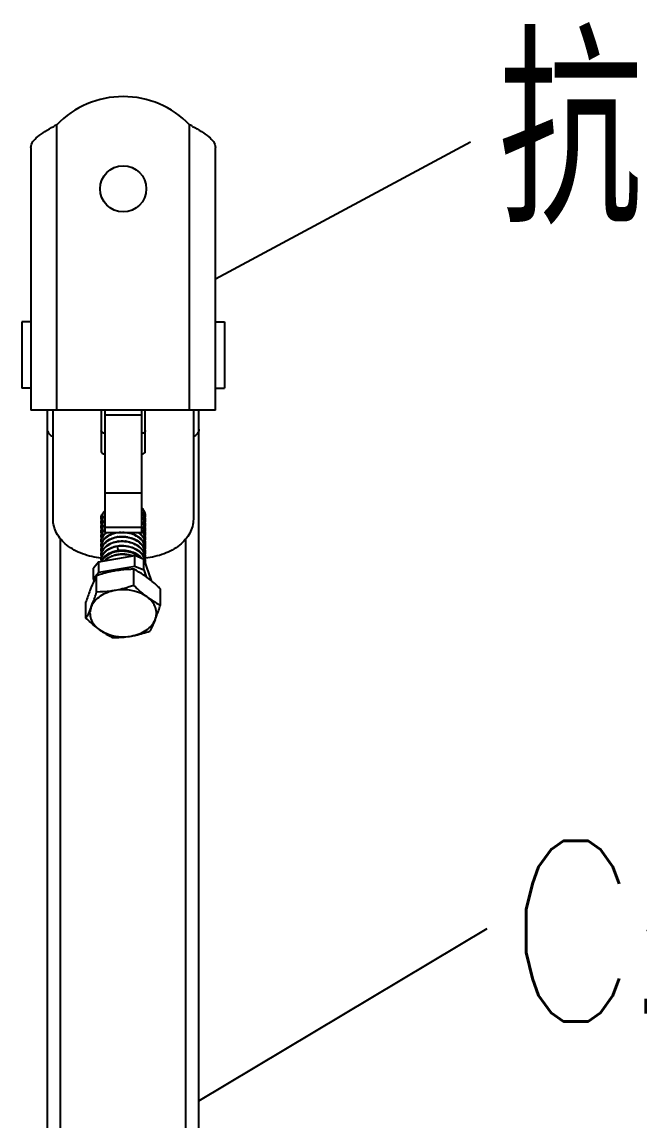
# Model space of a CAD drawing. Extents: x 1382187 to 1725648, y 860327 to 1571294.
# Drawn here: x 1535630 to 1536997, y 1229440 to 1231873 of the extents above; entities that cross this region are included whole.
import ezdxf

# ---------------------------------------------------------------- set-up
doc = ezdxf.new("R2010")
doc.units = 0
doc.header["$LTSCALE"] = 1000
doc.header["$MEASUREMENT"] = 0
doc.layers.add('W_DIM', color=4, linetype='Continuous')
doc.styles.get("Standard").update_dxf_attribs({"font": 'gbenor.shx', "bigfont": 'gbcbig.shx'})
doc.styles.add('wwp100', font='txt.shx', dxfattribs={"width": 0.7, "height": 400, "bigfont": 'hztxt.shx'})
doc.dimstyles.get("Standard").update_dxf_attribs({"dimtxt": 0.18, "dimasz": 0.18, "dimexe": 0.18, "dimexo": 0.0625, "dimgap": 0.09, "dimtad": 0, "dimtih": 1, "dimtoh": 1, "dimdec": 4, "dimzin": 0, "dimdsep": 46, "dimtxsty": 'Standard', "dimcen": 0.09, "dimadec": 0, "dimazin": 0, "dimtfac": 1, "dimtdec": 4, "dimtofl": 0, "dimtmove": 0, "dimatfit": 3, "dimfxl": 0, "dimtolj": 1, "dimtzin": 0, "dimarcsym": 0})

msp = doc.modelspace()

# ---------------------------------------------------------------- linework, layer by layer
for p, q in [((1535706.7, 1231012.7), (1535706.7, 1231645.3)), ((1536001.1, 1231012.7), (1536001.1, 1231645.3)), ((1535649.4, 1231595.2), (1535649.4, 1231012.7)), ((1536058.3, 1231012.7), (1536058.3, 1231595.2)), ((1535649.4, 1231209), (1535629.6, 1231209)), ((1535629.6, 1231209), (1535629.6, 1231061.8)), ((1536058.3, 1231209), (1536078.2, 1231209)), ((1536078.2, 1231209), (1536078.2, 1231061.8)), ((1535649.4, 1231061.8), (1535629.6, 1231061.8)), ((1536058.3, 1231061.8), (1536078.2, 1231061.8)), ((1536058.3, 1231012.7), (1535649.4, 1231012.7)), ((1535686.2, 1228442.4), (1535686.2, 1231012.7)), ((1535698.5, 1230771.1), (1535698.5, 1231012.7)), ((1535804.8, 1231012.7), (1535804.8, 1230921.5)), ((1535813, 1231012.7), (1535813, 1230741.8)), ((1535894.8, 1230741.8), (1535894.8, 1231012.7)), ((1535902.9, 1230921.5), (1535902.9, 1231012.7)), ((1536009.3, 1231012.7), (1536009.3, 1230771.1)), ((1536021.5, 1228442.4), (1536021.5, 1231012.7)), ((1535813, 1231002.8), (1535894.8, 1231002.8)), ((1535813, 1230829.4), (1535894.8, 1230829.4)), ((1535813, 1230753.8), (1535894.8, 1230753.8)), ((1535714.9, 1228563.3), (1535714.9, 1230728.3)), ((1535813, 1230741.8), (1535894.8, 1230741.8)), ((1535992.9, 1228563.3), (1535992.9, 1230728.3)), ((1535840.7, 1230710.7), (1535842.8, 1230702.2)), ((1535800.2, 1230676.9), (1535788.3, 1230662.9)), ((1535800.2, 1230676.9), (1535879.6, 1230690.8)), ((1535800.2, 1230653.8), (1535800.2, 1230676.9)), ((1535899.4, 1230682.3), (1535879.6, 1230690.8)), ((1535879.6, 1230667.6), (1535879.6, 1230690.8)), ((1535899.4, 1230682.3), (1535915.8, 1230635.5)), ((1535899.4, 1230659.2), (1535899.4, 1230682.3)), ((1535788.3, 1230639.8), (1535788.3, 1230662.9)), ((1535788.3, 1230639.8), (1535800.2, 1230653.8)), ((1535800.2, 1230653.8), (1535879.6, 1230667.6)), ((1535877.5, 1230624.4), (1535877.5, 1230660.3)), ((1535879.6, 1230667.6), (1535899.4, 1230659.2)), ((1535899.4, 1230659.2), (1535904.8, 1230643.9)), ((1535789.7, 1230635.6), (1535788.3, 1230639.8)), ((1535795, 1230610), (1535795, 1230645.9)), ((1535936.4, 1230581.1), (1535936.4, 1230617)), ((1535771.4, 1230552.3), (1535771.4, 1230588.1))]:
    msp.add_line(p, q)
msp.add_circle((1535853.9, 1231503.4), 51.1)
for centre, radius, start, end in [((1535853.9, 1231503.4), 204.4, 43.9455, 136.0545), ((1535859.5, 1231357.8), 325.5, 117.9978, 119.2622), ((1535848.3, 1231357.8), 325.5, 60.7378, 62.0022), ((1535866.5, 1230771.7), 37.9, 39.7045, 41.528), ((1535866.1, 1230770.1), 38.3, 41.2696, 41.5925), ((1535827.2, 1230770.4), 22.3, 176.7735, 180.0108), ((1535827.4, 1230770.4), 22.6, 180.0526, 191.0446), ((1535836.9, 1230756.1), 33.7, 135.4665, 138.8015), ((1535836.9, 1230745.9), 33.7, 135.4871, 138.7938), ((1535873.9, 1230775), 29.1, 18.4603, 20.6754), ((1535873.9, 1230764.9), 29.1, 18.4602, 20.6744), ((1535874.4, 1230776.4), 28.6, 15.9619, 18.4588), ((1535874.4, 1230766.3), 28.6, 15.9611, 18.4587), ((1535875.8, 1230775.5), 27.1, 350.0725, 359.9827), ((1535876, 1230775.5), 26.9, 2.6981, 5.2477), ((1535876.1, 1230775.5), 26.9, 0.008, 2.6973), ((1535827.2, 1230760.3), 22.3, 176.7894, 180.0075), ((1535827.4, 1230760.3), 22.6, 180.049, 190.9977), ((1535827.2, 1230750.2), 22.3, 176.785, 179.9983), ((1535827.4, 1230750.2), 22.6, 180.0405, 191.0531), ((1535836.9, 1230735.8), 33.7, 135.4659, 138.8093), ((1535836.9, 1230725.7), 33.7, 135.4702, 138.7951), ((1535866.7, 1230731.5), 37.5, 38.3867, 41.6033), ((1535866.4, 1230729.9), 37.9, 39.969, 41.5624), ((1535866.9, 1230720.2), 37.3, 37.6353, 41.5837), ((1535873.9, 1230754.7), 29.1, 18.4602, 20.6742), ((1535873.9, 1230744.6), 29.1, 18.4603, 20.6751), ((1535873.9, 1230734.5), 29.1, 18.4602, 20.6743), ((1535874.4, 1230756.2), 28.6, 15.9615, 18.4587), ((1535874.4, 1230746), 28.6, 15.9624, 18.4588), ((1535874.4, 1230735.9), 28.6, 15.9612, 18.4587), ((1535875.8, 1230765.4), 27.1, 350.1241, 359.9724), ((1535875.8, 1230755.3), 27.1, 350.1633, 359.9862), ((1535875.8, 1230745.1), 27.1, 350.0816, 359.9797), ((1535876, 1230745.1), 26.9, 2.6985, 5.2581), ((1535876.1, 1230765.4), 26.9, 359.9975, 2.695), ((1535876.1, 1230755.2), 26.9, 0.011, 2.6839), ((1535876.1, 1230745.1), 26.9, 0.005, 2.6978), ((1535827.2, 1230740.1), 22.3, 176.7769, 180.0081), ((1535827.4, 1230740.1), 22.6, 180.0497, 191.0016), ((1535827.2, 1230729.9), 22.3, 176.7867, 180.0021), ((1535827.4, 1230730), 22.6, 180.0437, 191.0051), ((1535827.2, 1230719.8), 22.3, 176.7795, 180.0015), ((1535837.6, 1230714.9), 34.7, 132.2645, 138.752), ((1535839.7, 1230712.6), 37.8, 129.2284, 132.3075), ((1535851.2, 1230678.9), 54.3, 98.9818, 101.0323), ((1535851.2, 1230668.5), 54.6, 99.0333, 99.9567), ((1535851.6, 1230665.1), 58.1, 82.211, 82.5185), ((1535873.9, 1230724.4), 29.1, 18.4602, 20.6747), ((1535873.9, 1230714.3), 29.1, 18.4603, 20.6749), ((1535874.4, 1230725.8), 28.6, 15.9616, 18.4587), ((1535874.4, 1230715.7), 28.6, 15.9612, 18.4587), ((1535875.8, 1230735), 27.1, 350.141, 359.976), ((1535875.8, 1230724.9), 27.1, 350.0747, 359.9827), ((1535876, 1230724.9), 26.9, 2.6886, 5.2518), ((1535876.1, 1230735), 26.9, 0.0011, 2.692), ((1535876.1, 1230724.9), 26.9, 0.008, 2.6878), ((1535827.4, 1230719.8), 22.6, 180.0437, 191.062), ((1535827.2, 1230709.7), 22.3, 176.7801, 180.0075), ((1535827.4, 1230709.7), 22.6, 180.049, 190.9954), ((1535827.2, 1230699.6), 22.3, 176.7856, 179.9966), ((1535827.4, 1230699.6), 22.6, 180.0384, 191.0179), ((1535851.3, 1230636.8), 65.9, 97.4386, 99.2614), ((1535851.1, 1230649.1), 53.8, 100.5055, 101.18), ((1535851.2, 1230648.5), 54.3, 98.9052, 100.5042), ((1535873.9, 1230704.1), 29.1, 18.4602, 20.6741), ((1535873.9, 1230694), 29.1, 18.4602, 20.6754), ((1535874.2, 1230705.5), 28.8, 18.117, 18.456), ((1535874.4, 1230695.4), 28.6, 15.9619, 18.4587), ((1535874.4, 1230705.6), 28.6, 15.9641, 18.119), ((1535875.8, 1230704.7), 27.1, 350.1504, 359.9814), ((1535875.9, 1230714.8), 27.1, 350.395, 359.9755), ((1535876, 1230694.5), 26.9, 2.6938, 5.2451), ((1535876.1, 1230714.8), 26.9, 0.0004, 2.6959), ((1535876.1, 1230704.6), 26.9, 0.0063, 2.6857), ((1535827.2, 1230689.5), 22.3, 176.7743, 180.0077), ((1535827.4, 1230689.5), 22.6, 180.0498, 191.0645), ((1535827.1, 1230679.3), 22.3, 176.7845, 184.2112), ((1535873.9, 1230683.9), 29.1, 18.4602, 20.6746), ((1535873.8, 1230673.7), 29.3, 18.4202, 20.7394), ((1535874.4, 1230685.3), 28.6, 15.9611, 18.4587), ((1535874.4, 1230675.2), 28.6, 15.8298, 18.459), ((1535875.8, 1230694.5), 27.1, 350.0711, 359.9827), ((1535875.8, 1230684.4), 27.1, 350.1078, 359.9722), ((1535875.9, 1230674.2), 27, 2.8574, 5.2194), ((1535876.1, 1230694.5), 26.9, 0.008, 2.693), ((1535876.1, 1230684.4), 26.9, 359.9973, 2.6949), ((1535875.9, 1230674.2), 27, 0.0081, 2.8567), ((1535875.9, 1230674.2), 27.1, 356.5315, 0.0065)]:
    msp.add_arc(centre, radius, start, end)
for points, knots in [([(1535649.4, 1231595.2), (1535649.4, 1231604.4), (1535662, 1231618.1), (1535681, 1231630.8), (1535693.7, 1231638.1), (1535700.4, 1231641.8)], [0, 0, 0, 0, 0.388881, 0.673899, 1, 1, 1, 1]), ([(1536007.4, 1231641.8), (1536014.1, 1231638.1), (1536026.7, 1231630.8), (1536045.7, 1231618.1), (1536058.3, 1231604.4), (1536058.3, 1231595.2)], [0, 0, 0, 0, 0.326101, 0.611119, 1, 1, 1, 1]), ([(1535698.4, 1230954), (1535695, 1230955.7), (1535689, 1230960.1), (1535686.2, 1230967.3), (1535686.2, 1230970.6)], [0, 0, 0, 0, 0.538137, 1, 1, 1, 1]), ([(1535813, 1230961.9), (1535811, 1230961.9), (1535807.2, 1230962.7), (1535804.8, 1230966.1), (1535804.8, 1230967.7)], [0, 0, 0, 0, 0.559761, 1, 1, 1, 1]), ([(1535902.9, 1230967.7), (1535902.9, 1230966.1), (1535900.5, 1230962.7), (1535896.8, 1230961.9), (1535894.8, 1230961.9)], [0, 0, 0, 0, 0.440239, 1, 1, 1, 1]), ([(1536021.5, 1230970.6), (1536021.5, 1230967.3), (1536018.8, 1230960.1), (1536012.8, 1230955.7), (1536009.3, 1230954)], [0, 0, 0, 0, 0.461863, 1, 1, 1, 1]), ([(1535804.8, 1230921.5), (1535804.8, 1230919.9), (1535807.2, 1230916.4), (1535811, 1230915.7), (1535813, 1230915.7)], [0, 0, 0, 0, 0.440239, 1, 1, 1, 1]), ([(1535894.8, 1230915.7), (1535896.8, 1230915.7), (1535900.5, 1230916.4), (1535902.9, 1230919.9), (1535902.9, 1230921.5)], [0, 0, 0, 0, 0.559761, 1, 1, 1, 1]), ([(1535901.1, 1230785.3), (1535900.8, 1230786.2), (1535899.2, 1230789.8), (1535896.9, 1230793.2), (1535894.9, 1230795.4)], [0, 0, 0, 0, 0.242679, 1, 1, 1, 1]), ([(1535895.6, 1230795.9), (1535896.3, 1230795.1), (1535898.7, 1230791.9), (1535900.6, 1230788.3), (1535901.5, 1230785.5)], [0, 0, 0, 0, 0.25881, 1, 1, 1, 1]), ([(1535805.3, 1230685.1), (1535791.1, 1230686.4), (1535763.9, 1230692.4), (1535728.9, 1230711.2), (1535704.7, 1230738.2), (1535698.5, 1230760.6), (1535698.5, 1230771.1)], [0, 0, 0, 0, 0.288185, 0.553327, 0.788006, 1, 1, 1, 1]), ([(1535804.8, 1230771.7), (1535804.8, 1230774.9), (1535806.4, 1230781.7), (1535810.4, 1230787.3), (1535812.9, 1230789.8)], [0, 0, 0, 0, 0.479607, 1, 1, 1, 1]), ([(1535812.9, 1230788.5), (1535810.6, 1230786.2), (1535806.7, 1230781), (1535805, 1230774.7), (1535804.8, 1230771.7)], [0, 0, 0, 0, 0.520009, 1, 1, 1, 1]), ([(1535812.9, 1230778.4), (1535810.6, 1230776.1), (1535806.7, 1230770.9), (1535805, 1230764.6), (1535804.8, 1230761.5)], [0, 0, 0, 0, 0.519993, 1, 1, 1, 1]), ([(1535804.8, 1230761.6), (1535804.8, 1230764.5), (1535806.1, 1230770.6), (1535809.5, 1230775.9), (1535811.5, 1230778.2)], [0, 0, 0, 0, 0.482588, 1, 1, 1, 1]), ([(1535894.8, 1230786.7), (1535895.6, 1230785.8), (1535898.3, 1230782.4), (1535900.5, 1230778.4), (1535901.5, 1230775.3)], [0, 0, 0, 0, 0.25985, 1, 1, 1, 1]), ([(1535901.1, 1230775.1), (1535900.8, 1230776.1), (1535899.2, 1230779.8), (1535896.8, 1230783.2), (1535894.8, 1230785.5)], [0, 0, 0, 0, 0.242549, 1, 1, 1, 1]), ([(1535894.8, 1230776.6), (1535895.6, 1230775.7), (1535898.3, 1230772.3), (1535900.5, 1230768.3), (1535901.5, 1230765.2)], [0, 0, 0, 0, 0.25988, 1, 1, 1, 1]), ([(1535901.1, 1230765), (1535900.8, 1230765.9), (1535899.2, 1230769.7), (1535896.8, 1230773), (1535894.8, 1230775.3)], [0, 0, 0, 0, 0.242552, 1, 1, 1, 1]), ([(1536009.3, 1230771.1), (1536009.3, 1230760.6), (1536003.1, 1230738.3), (1535979, 1230711.3), (1535944.2, 1230692.5), (1535917.1, 1230686.5), (1535902.9, 1230685.2)], [0, 0, 0, 0, 0.212085, 0.446759, 0.711828, 1, 1, 1, 1]), ([(1535812.9, 1230768.3), (1535810.6, 1230765.9), (1535806.7, 1230760.8), (1535805, 1230754.5), (1535804.8, 1230751.4)], [0, 0, 0, 0, 0.52002, 1, 1, 1, 1]), ([(1535804.8, 1230751.4), (1535804.8, 1230754.4), (1535806.1, 1230760.5), (1535809.5, 1230765.7), (1535811.5, 1230768.1)], [0, 0, 0, 0, 0.482583, 1, 1, 1, 1]), ([(1535812.9, 1230758.2), (1535810.6, 1230755.8), (1535806.7, 1230750.6), (1535805, 1230744.3), (1535804.8, 1230741.3)], [0, 0, 0, 0, 0.520002, 1, 1, 1, 1]), ([(1535804.8, 1230741.3), (1535804.8, 1230744.3), (1535806.1, 1230750.4), (1535809.5, 1230755.6), (1535811.5, 1230758)], [0, 0, 0, 0, 0.482587, 1, 1, 1, 1]), ([(1535812.9, 1230748), (1535810.6, 1230745.7), (1535806.7, 1230740.5), (1535805, 1230734.2), (1535804.8, 1230731.2)], [0, 0, 0, 0, 0.520001, 1, 1, 1, 1]), ([(1535804.8, 1230731.2), (1535804.8, 1230734.1), (1535806.1, 1230740.3), (1535809.5, 1230745.5), (1535811.5, 1230747.9)], [0, 0, 0, 0, 0.482586, 1, 1, 1, 1]), ([(1535894.8, 1230766.5), (1535895.6, 1230765.6), (1535898.3, 1230762.2), (1535900.5, 1230758.2), (1535901.5, 1230755.1)], [0, 0, 0, 0, 0.259876, 1, 1, 1, 1]), ([(1535901.1, 1230754.9), (1535900.8, 1230755.8), (1535899.2, 1230759.5), (1535896.8, 1230762.9), (1535894.8, 1230765.2)], [0, 0, 0, 0, 0.242544, 1, 1, 1, 1]), ([(1535894.8, 1230746.2), (1535895.6, 1230745.4), (1535898.3, 1230741.9), (1535900.5, 1230738), (1535901.5, 1230734.9)], [0, 0, 0, 0, 0.259878, 1, 1, 1, 1]), ([(1535901.1, 1230744.8), (1535900.8, 1230745.6), (1535899.4, 1230749), (1535897.3, 1230752.1), (1535895.5, 1230754.3)], [0, 0, 0, 0, 0.243219, 1, 1, 1, 1]), ([(1535896.1, 1230754.8), (1535896.7, 1230754), (1535898.9, 1230751), (1535900.6, 1230747.6), (1535901.5, 1230745)], [0, 0, 0, 0, 0.258068, 1, 1, 1, 1]), ([(1535817.5, 1230741.9), (1535813.9, 1230739.3), (1535807.9, 1230733.2), (1535805.1, 1230725), (1535804.8, 1230721.1)], [0, 0, 0, 0, 0.52908, 1, 1, 1, 1]), ([(1535849.4, 1230741.9), (1535843.6, 1230741.7), (1535832.7, 1230740), (1535818.3, 1230733.4), (1535808.1, 1230723.6), (1535805.1, 1230715), (1535804.8, 1230711)], [0, 0, 0, 0, 0.291873, 0.559175, 0.79302, 1, 1, 1, 1]), ([(1535804.8, 1230721.1), (1535804.8, 1230724), (1535806.1, 1230730.2), (1535809.5, 1230735.4), (1535811.5, 1230737.8)], [0, 0, 0, 0, 0.482585, 1, 1, 1, 1]), ([(1535901.1, 1230704.3), (1535899.5, 1230708.6), (1535893.9, 1230716.9), (1535881.1, 1230725.8), (1535865.3, 1230731.1), (1535848.3, 1230732.4), (1535831.8, 1230729.6), (1535817.9, 1230723), (1535808, 1230713.2), (1535805.1, 1230704.8), (1535804.8, 1230700.8)], [0, 0, 0, 0, 0.114222, 0.241564, 0.380183, 0.523375, 0.662466, 0.789658, 0.901085, 1, 1, 1, 1]), ([(1535804.8, 1230711), (1535804.8, 1230713.9), (1535806.1, 1230720), (1535809.5, 1230725.3), (1535811.5, 1230727.6)], [0, 0, 0, 0, 0.482588, 1, 1, 1, 1]), ([(1535901.1, 1230694.2), (1535899.5, 1230698.5), (1535893.9, 1230706.8), (1535881.1, 1230715.7), (1535865.3, 1230721), (1535848.3, 1230722.3), (1535831.8, 1230719.5), (1535817.9, 1230712.9), (1535808, 1230703.1), (1535805.1, 1230694.7), (1535804.8, 1230690.7)], [0, 0, 0, 0, 0.11422, 0.241557, 0.38018, 0.523371, 0.662464, 0.789655, 0.901082, 1, 1, 1, 1]), ([(1535811.5, 1230727.6), (1535813.1, 1230729.4), (1535820.7, 1230736.5), (1535830.9, 1230740.4), (1535838.7, 1230741.9)], [0, 0, 0, 0, 0.228177, 1, 1, 1, 1]), ([(1535811.5, 1230717.5), (1535816.9, 1230723.7), (1535829, 1230730.2), (1535846.5, 1230733.3), (1535860.9, 1230732.9), (1535874.7, 1230729.6), (1535886.8, 1230723.5), (1535896.3, 1230715.2), (1535900.3, 1230708.1), (1535901.5, 1230704.5)], [0, 0, 0, 0, 0.235001, 0.369196, 0.507414, 0.643709, 0.772807, 0.891505, 1, 1, 1, 1]), ([(1535811.5, 1230707.4), (1535816.9, 1230713.6), (1535829, 1230720.1), (1535846.5, 1230723.2), (1535860.9, 1230722.8), (1535874.7, 1230719.5), (1535886.8, 1230713.4), (1535896.3, 1230705), (1535900.3, 1230698), (1535901.5, 1230694.4)], [0, 0, 0, 0, 0.234995, 0.369193, 0.507415, 0.643708, 0.772808, 0.891506, 1, 1, 1, 1]), ([(1535842.7, 1230732.6), (1535844.5, 1230732.8), (1535851.5, 1230733.6), (1535858.8, 1230733.1), (1535864, 1230731.9)], [0, 0, 0, 0, 0.247797, 1, 1, 1, 1]), ([(1535842.7, 1230722.4), (1535844, 1230722.6), (1535849.5, 1230723.3), (1535855.1, 1230723.2), (1535859.2, 1230722.6)], [0, 0, 0, 0, 0.247252, 1, 1, 1, 1]), ([(1535901.1, 1230714.4), (1535899.6, 1230718.5), (1535894.5, 1230726.3), (1535882.9, 1230734.9), (1535868.3, 1230740.5), (1535857.7, 1230741.8), (1535852.3, 1230741.9)], [0, 0, 0, 0, 0.218898, 0.461373, 0.725247, 1, 1, 1, 1]), ([(1535864.6, 1230741.9), (1535869, 1230741.1), (1535877.3, 1230738.6), (1535888.2, 1230732.6), (1535896.7, 1230724.6), (1535900.4, 1230718), (1535901.5, 1230714.6)], [0, 0, 0, 0, 0.276521, 0.537648, 0.778453, 1, 1, 1, 1]), ([(1535901.1, 1230724.5), (1535899.8, 1230728), (1535895.8, 1230734.6), (1535890, 1230739.7), (1535886.7, 1230741.9)], [0, 0, 0, 0, 0.478395, 1, 1, 1, 1]), ([(1535888.5, 1230741.8), (1535891.5, 1230739.6), (1535896.8, 1230734.5), (1535900.4, 1230728), (1535901.5, 1230724.7)], [0, 0, 0, 0, 0.520421, 1, 1, 1, 1]), ([(1535901.1, 1230734.7), (1535900.9, 1230735.4), (1535899.6, 1230738.3), (1535897.9, 1230741.1), (1535896.4, 1230743)], [0, 0, 0, 0, 0.244171, 1, 1, 1, 1]), ([(1535804.8, 1230700.8), (1535804.8, 1230703.8), (1535806.1, 1230709.9), (1535809.5, 1230715.1), (1535811.5, 1230717.5)], [0, 0, 0, 0, 0.482586, 1, 1, 1, 1]), ([(1535840.7, 1230710.7), (1535835.9, 1230709.9), (1535826.9, 1230707.4), (1535815.3, 1230700.6), (1535807.3, 1230691.5), (1535805, 1230684.1), (1535804.8, 1230680.6)], [0, 0, 0, 0, 0.290521, 0.554658, 0.788516, 1, 1, 1, 1]), ([(1535804.8, 1230690.7), (1535804.8, 1230693.7), (1535806.1, 1230699.8), (1535809.5, 1230705), (1535811.5, 1230707.4)], [0, 0, 0, 0, 0.482586, 1, 1, 1, 1]), ([(1535804.8, 1230680.6), (1535804.8, 1230683.5), (1535806.1, 1230689.7), (1535809.5, 1230694.9), (1535811.5, 1230697.3)], [0, 0, 0, 0, 0.482589, 1, 1, 1, 1]), ([(1535891.9, 1230685.7), (1535886, 1230691.2), (1535874.3, 1230697.2), (1535857.7, 1230700.4), (1535844.5, 1230700.4), (1535832, 1230697.9), (1535818.2, 1230692.1), (1535809.7, 1230684.2), (1535806.9, 1230678.1)], [0, 0, 0, 0, 0.255096, 0.39268, 0.530602, 0.663916, 0.788307, 1, 1, 1, 1]), ([(1535811.5, 1230697.3), (1535813.2, 1230699.1), (1535821.3, 1230706.5), (1535832.1, 1230710.5), (1535840.4, 1230711.9)], [0, 0, 0, 0, 0.22749, 1, 1, 1, 1]), ([(1535811.5, 1230687.1), (1535813.2, 1230689), (1535821.4, 1230696.5), (1535832.3, 1230700.4), (1535840.7, 1230701.8)], [0, 0, 0, 0, 0.227377, 1, 1, 1, 1]), ([(1535826.9, 1230688.8), (1535830.4, 1230690.6), (1535846, 1230696.4), (1535864.1, 1230695.1), (1535875.8, 1230690.2)], [0, 0, 0, 0, 0.239303, 1, 1, 1, 1]), ([(1535839.6, 1230711.7), (1535841.7, 1230712.2), (1535850.1, 1230713.5), (1535858.8, 1230712.9), (1535865.1, 1230711.4)], [0, 0, 0, 0, 0.246468, 1, 1, 1, 1]), ([(1535840.4, 1230711.9), (1535846.8, 1230713), (1535860, 1230713.2), (1535878.4, 1230708.3), (1535893.4, 1230698.8), (1535899.9, 1230689.2), (1535901.5, 1230684.3)], [0, 0, 0, 0, 0.271171, 0.538307, 0.783282, 1, 1, 1, 1]), ([(1535901.1, 1230684.1), (1535899.3, 1230688.8), (1535892.7, 1230698.1), (1535877.8, 1230707.3), (1535859.8, 1230711.9), (1535847, 1230711.7), (1535840.7, 1230710.7)], [0, 0, 0, 0, 0.217951, 0.46337, 0.729831, 1, 1, 1, 1]), ([(1535842.8, 1230702.1), (1535852.9, 1230703.4), (1535872.9, 1230701.8), (1535890.6, 1230691), (1535896.3, 1230683.8)], [0, 0, 0, 0, 0.526254, 1, 1, 1, 1]), ([(1535842.8, 1230702.2), (1535844.6, 1230702.5), (1535851.9, 1230703.3), (1535859.3, 1230702.7), (1535864.7, 1230701.4)], [0, 0, 0, 0, 0.247915, 1, 1, 1, 1]), ([(1535806.1, 1230678), (1535806.4, 1230678.8), (1535807.7, 1230682.1), (1535809.7, 1230685.1), (1535811.5, 1230687.1)], [0, 0, 0, 0, 0.241445, 1, 1, 1, 1]), ([(1535812.7, 1230679.2), (1535819.8, 1230686.5), (1535835.9, 1230693.3), (1535857.6, 1230694.2), (1535869.1, 1230691.8), (1535874.5, 1230689.9)], [0, 0, 0, 0, 0.470214, 0.736055, 1, 1, 1, 1]), ([(1535836.2, 1230656.8), (1535832.7, 1230656.2), (1535818.8, 1230653.4), (1535805.1, 1230649.4), (1535795, 1230645.9)], [0, 0, 0, 0, 0.248499, 1, 1, 1, 1]), ([(1535877.5, 1230660.3), (1535874.1, 1230660.3), (1535860.3, 1230660), (1535846.5, 1230658.6), (1535836.2, 1230656.8)], [0, 0, 0, 0, 0.246121, 1, 1, 1, 1]), ([(1535906.9, 1230642.4), (1535904.5, 1230644.2), (1535895.1, 1230650.8), (1535885, 1230656.5), (1535877.5, 1230660.3)], [0, 0, 0, 0, 0.263099, 1, 1, 1, 1]), ([(1535795, 1230645.9), (1535794, 1230644), (1535789.7, 1230635.8), (1535785.9, 1230627.4), (1535783.2, 1230620.8)], [0, 0, 0, 0, 0.226572, 1, 1, 1, 1]), ([(1535877.5, 1230624.4), (1535874.1, 1230623.3), (1535860.6, 1230618.8), (1535846.7, 1230615.3), (1535836.2, 1230613.5)], [0, 0, 0, 0, 0.251163, 1, 1, 1, 1]), ([(1535906.9, 1230599), (1535904.4, 1230600.9), (1535894.1, 1230608.8), (1535884.5, 1230617.6), (1535877.5, 1230624.4)], [0, 0, 0, 0, 0.240981, 1, 1, 1, 1]), ([(1535936.4, 1230617), (1535934, 1230619.3), (1535924.6, 1230628.3), (1535914.7, 1230636.7), (1535906.9, 1230642.4)], [0, 0, 0, 0, 0.257895, 1, 1, 1, 1]), ([(1535783.2, 1230620.8), (1535782.1, 1230618.3), (1535777.9, 1230607.5), (1535774.1, 1230596.6), (1535771.4, 1230588.1)], [0, 0, 0, 0, 0.233658, 1, 1, 1, 1]), ([(1535836.2, 1230613.5), (1535830.1, 1230612.4), (1535818.4, 1230609.2), (1535802.9, 1230601.3), (1535790.6, 1230590.7), (1535785, 1230581.9), (1535783.2, 1230577.4)], [0, 0, 0, 0, 0.27851, 0.540172, 0.780428, 1, 1, 1, 1]), ([(1535783.2, 1230577.4), (1535784.2, 1230579.9), (1535788.4, 1230590.7), (1535792.2, 1230601.6), (1535795, 1230610)], [0, 0, 0, 0, 0.233658, 1, 1, 1, 1]), ([(1535836.2, 1230613.5), (1535832.8, 1230612.9), (1535819.1, 1230610.8), (1535805.3, 1230610.1), (1535795, 1230610)], [0, 0, 0, 0, 0.254083, 1, 1, 1, 1]), ([(1535906.9, 1230599), (1535902.3, 1230602.4), (1535880.8, 1230614.3), (1535854.6, 1230616.7), (1535836.2, 1230613.5)], [0, 0, 0, 0, 0.235366, 1, 1, 1, 1]), ([(1535924.6, 1230548.5), (1535926.3, 1230552.7), (1535928.3, 1230561.9), (1535926, 1230576), (1535918.6, 1230588.9), (1535911.2, 1230595.9), (1535906.9, 1230599)], [0, 0, 0, 0, 0.238229, 0.47528, 0.726056, 1, 1, 1, 1]), ([(1535906.9, 1230599), (1535909.4, 1230597.2), (1535918.8, 1230590.6), (1535928.8, 1230584.9), (1535936.4, 1230581.1)], [0, 0, 0, 0, 0.263099, 1, 1, 1, 1]), ([(1535783.2, 1230577.4), (1535782.2, 1230575), (1535778.6, 1230566.5), (1535774.6, 1230558.2), (1535771.4, 1230552.3)], [0, 0, 0, 0, 0.275005, 1, 1, 1, 1]), ([(1535783.2, 1230577.4), (1535781.4, 1230573.2), (1535779.4, 1230564), (1535781.7, 1230549.9), (1535789.1, 1230537), (1535796.6, 1230530), (1535800.8, 1230526.9)], [0, 0, 0, 0, 0.238229, 0.47528, 0.726056, 1, 1, 1, 1]), ([(1535924.6, 1230548.5), (1535925.6, 1230551), (1535929.8, 1230561.8), (1535933.6, 1230572.7), (1535936.4, 1230581.1)], [0, 0, 0, 0, 0.233658, 1, 1, 1, 1]), ([(1535800.8, 1230526.9), (1535798.3, 1230528.7), (1535788, 1230536.6), (1535778.4, 1230545.4), (1535771.4, 1230552.3)], [0, 0, 0, 0, 0.240981, 1, 1, 1, 1]), ([(1535800.8, 1230526.9), (1535803.3, 1230525.1), (1535812.7, 1230518.5), (1535822.7, 1230512.7), (1535830.3, 1230509)], [0, 0, 0, 0, 0.263099, 1, 1, 1, 1]), ([(1535800.8, 1230526.9), (1535805.5, 1230523.5), (1535827, 1230511.6), (1535853.2, 1230509.2), (1535871.5, 1230512.4)], [0, 0, 0, 0, 0.235366, 1, 1, 1, 1]), ([(1535871.5, 1230512.4), (1535877.6, 1230513.5), (1535889.3, 1230516.7), (1535904.9, 1230524.6), (1535917.1, 1230535.2), (1535922.7, 1230544), (1535924.6, 1230548.5)], [0, 0, 0, 0, 0.27851, 0.540172, 0.780428, 1, 1, 1, 1]), ([(1535924.6, 1230548.5), (1535923.6, 1230546.2), (1535920, 1230537.6), (1535916, 1230529.3), (1535912.8, 1230523.4)], [0, 0, 0, 0, 0.275005, 1, 1, 1, 1]), ([(1535830.3, 1230509), (1535833.7, 1230509), (1535847.5, 1230509.3), (1535861.3, 1230510.6), (1535871.5, 1230512.4)], [0, 0, 0, 0, 0.246121, 1, 1, 1, 1]), ([(1535871.5, 1230512.4), (1535875, 1230513), (1535889, 1230515.8), (1535902.7, 1230519.9), (1535912.8, 1230523.4)], [0, 0, 0, 0, 0.248499, 1, 1, 1, 1])]:
    msp.add_open_spline(points, degree=3, knots=knots)
for points in [[(1535902.8, 1230777.9), (1535902.6, 1230780.1), (1535902.2, 1230782.2), (1535901.5, 1230784.2)], [(1535902.9, 1230766.6), (1535902.8, 1230769.1), (1535902.3, 1230771.7), (1535901.5, 1230774.1)], [(1535901.9, 1230784.3), (1535902.6, 1230781.8), (1535902.9, 1230779.3), (1535902.9, 1230776.7)], [(1535901.9, 1230774.1), (1535902.6, 1230771.7), (1535902.9, 1230769.2), (1535902.9, 1230766.6)], [(1535902.9, 1230756.5), (1535902.8, 1230759), (1535902.3, 1230761.6), (1535901.5, 1230764)], [(1535902.8, 1230747.6), (1535902.6, 1230749.7), (1535902.2, 1230751.8), (1535901.5, 1230753.8)], [(1535901.9, 1230764), (1535902.6, 1230761.6), (1535902.9, 1230759), (1535902.9, 1230756.5)], [(1535901.9, 1230753.9), (1535902.6, 1230751.5), (1535902.9, 1230748.9), (1535902.9, 1230746.4)], [(1535902.9, 1230736.3), (1535902.8, 1230738.8), (1535902.3, 1230741.3), (1535901.5, 1230743.7)], [(1535902.8, 1230727.3), (1535902.6, 1230729.5), (1535902.2, 1230731.6), (1535901.5, 1230733.6)], [(1535902.9, 1230716), (1535902.8, 1230718.6), (1535902.3, 1230721.1), (1535901.5, 1230723.5)], [(1535901.9, 1230743.8), (1535902.6, 1230741.4), (1535902.9, 1230738.8), (1535902.9, 1230736.3)], [(1535901.9, 1230733.7), (1535902.6, 1230731.2), (1535902.9, 1230728.7), (1535902.9, 1230726.1)], [(1535901.9, 1230723.6), (1535902.6, 1230721.1), (1535902.9, 1230718.6), (1535902.9, 1230716)], [(1535902.9, 1230705.9), (1535902.8, 1230708.4), (1535902.3, 1230711), (1535901.5, 1230713.4)], [(1535902.8, 1230697), (1535902.6, 1230699.1), (1535902.2, 1230701.2), (1535901.5, 1230703.2)], [(1535901.9, 1230713.4), (1535902.6, 1230711), (1535902.9, 1230708.4), (1535902.9, 1230705.9)], [(1535901.9, 1230703.3), (1535902.6, 1230700.9), (1535902.9, 1230698.3), (1535902.9, 1230695.8)], [(1535902.9, 1230685.7), (1535902.8, 1230688.2), (1535902.3, 1230690.7), (1535901.5, 1230693.1)], [(1535902.8, 1230676.7), (1535902.6, 1230678.8), (1535902.2, 1230680.9), (1535901.5, 1230682.9)], [(1535901.9, 1230693.2), (1535902.6, 1230690.8), (1535902.9, 1230688.2), (1535902.9, 1230685.7)], [(1535901.9, 1230683), (1535902.6, 1230680.6), (1535902.9, 1230678.1), (1535902.9, 1230675.5)]]:
    msp.add_open_spline(points, degree=3)

# ---------------------------------------------------------------- texts
at = {"layer": 'W_DIM', "color": 7, "style": 'wwp100', "width": 0.8}
for s, p in [('抗震连接座A', (1536684.7, 1231427.3)), ('C型槽钢', (1536705.6, 1229658.5))]:
    msp.add_text(s, height=400, dxfattribs=at).set_placement(p)

# ---------------------------------------------------------------- leaders
for points in [[(1536058.3, 1231304), (1536623.5, 1231607.4)], [(1536021.5, 1229482.5), (1536660.1, 1229864.3)]]:
    msp.add_leader(points, dimstyle='Standard', override={"dimgap": 20})

doc.saveas('drawing.dxf')
